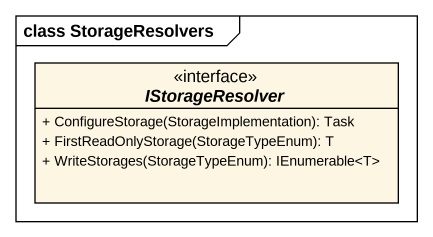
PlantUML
@startuml
mainframe class StorageResolvers
hide circle
hide empty members
skinparam classAttributeIconSize 0
interface IStorageResolver {
  + ConfigureStorage(StorageImplementation): Task
  + FirstReadOnlyStorage(StorageTypeEnum): T
  + WriteStorages(StorageTypeEnum): IEnumerable<T>
}
@enduml
